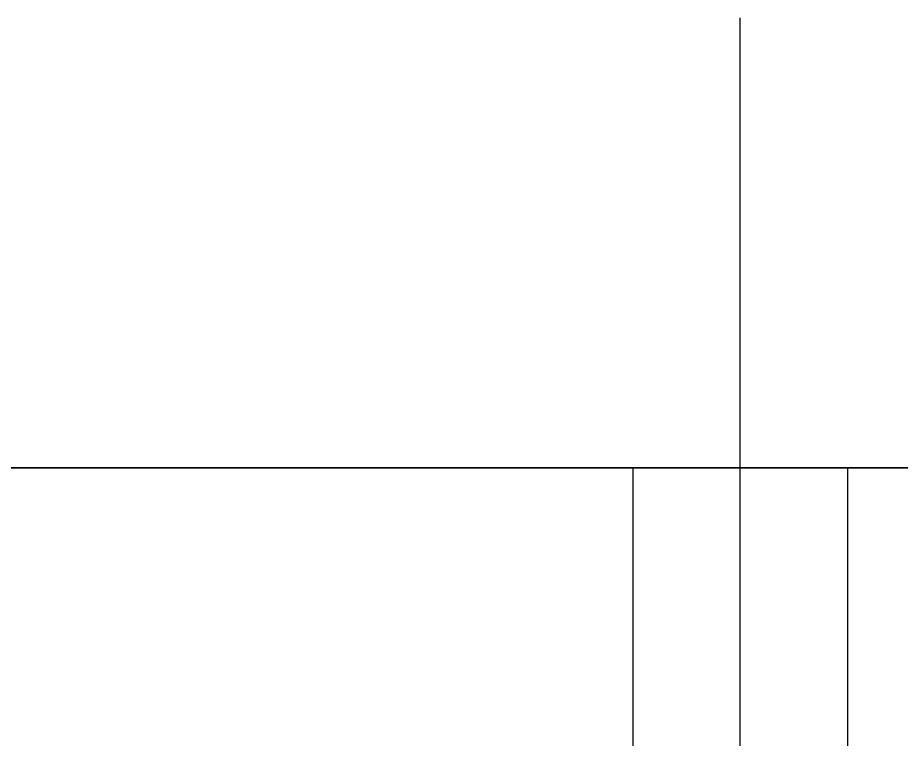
# Model space of a CAD drawing. Header units: millimetres. Extents: x 2148 to 2681, y 758 to 986.
# Drawn here: x 2324.2163 to 2324.2696, y 875.2424 to 875.286 of the extents above; entities that cross this region are included whole.
import ezdxf

# ---------------------------------------------------------------- set-up
doc = ezdxf.new("R2010")
doc.units = ezdxf.units.MM
for name, color, linetype in [('0.1', 193, 'Continuous'), ('0.4', 121, 'Continuous'), ('contrucion line05', 86, 'Continuous')]:
    doc.layers.add(name, color=color, linetype=linetype)

msp = doc.modelspace()

# ---------------------------------------------------------------- linework, layer by layer
at = {"layer": '0.1'}
for p, q in [((2324.6727436, 875.2588024, 0), (2324.0870777, 875.2588024, 0)), ((2324.6727436, 875.2588024, 0), (2324.0870777, 875.2588024, 0)), ((2324.6727436, 875.2588024, 0), (2324.0870777, 875.2588024, 0)), ((2324.6727436, 875.2588024, 0), (2324.0870777, 875.2588024, 0)), ((2324.6727436, 875.2588024, 0), (2324.0870777, 875.2588024, 0)), ((2324.6727436, 875.2588024, 0), (2324.0870777, 875.2588024, 0)), ((2324.6727436, 875.2588024, 0), (2324.0870777, 875.2588024, 0)), ((2324.6727436, 875.2588024, 0), (2324.0870777, 875.2588024, 0)), ((2324.6727436, 875.2588024, 0), (2324.0870777, 875.2588024, 0)), ((2324.6727436, 875.2588024, 0), (2324.0870777, 875.2588024, 0)), ((2324.1000433, 875.2588024, 0), (2324.6597781, 875.2588024, 0)), ((2324.1000433, 875.2588024, 0), (2324.6597781, 875.2588024, 0)), ((2324.1000433, 875.2588024, 0), (2324.6597781, 875.2588024, 0)), ((2324.1000433, 875.2588024, 0), (2324.6597781, 875.2588024, 0)), ((2324.1000433, 875.2588024, 0), (2324.6597781, 875.2588024, 0)), ((2324.1000433, 875.2588024, 0), (2324.6597781, 875.2588024, 0)), ((2324.1000433, 875.2588024, 0), (2324.6597781, 875.2588024, 0)), ((2324.1000433, 875.2588024, 0), (2324.6597781, 875.2588024, 0)), ((2324.1000433, 875.2588024, 0), (2324.6597781, 875.2588024, 0)), ((2324.1000433, 875.2588024, 0), (2324.6597781, 875.2588024, 0))]:
    msp.add_line(p, q, dxfattribs=at)
at = {"layer": '0.4', "color": 193, "lineweight": 0, "ltscale": 0.5}
for p, q in [((2324.2534295, 875.2588024, 0), (2324.1000433, 875.2588024, 0)), ((2324.2534295, 875.2588024, 0), (2324.1000433, 875.2588024, 0)), ((2324.2534295, 875.2588024, 0), (2324.1000433, 875.2588024, 0)), ((2324.2534295, 875.2588024, 0), (2324.1000433, 875.2588024, 0)), ((2324.2534295, 875.2588024, 0), (2324.1000433, 875.2588024, 0)), ((2324.2534295, 875.2588024, 0), (2324.1000433, 875.2588024, 0)), ((2324.2534295, 875.2588024, 0), (2324.1000433, 875.2588024, 0)), ((2324.2534295, 875.2588024, 0), (2324.1000433, 875.2588024, 0)), ((2324.2534295, 875.2588024, 0), (2324.1000433, 875.2588024, 0)), ((2324.2534295, 875.2588024, 0), (2324.1000433, 875.2588024, 0)), ((2324.4934289, 875.2588024, 0), (2324.259911, 875.2588024, 0)), ((2324.4934289, 875.2588024, 0), (2324.259911, 875.2588024, 0)), ((2324.4934289, 875.2588024, 0), (2324.259911, 875.2588024, 0)), ((2324.4934289, 875.2588024, 0), (2324.259911, 875.2588024, 0)), ((2324.4934289, 875.2588024, 0), (2324.259911, 875.2588024, 0)), ((2324.4934289, 875.2588024, 0), (2324.259911, 875.2588024, 0)), ((2324.4934289, 875.2588024, 0), (2324.259911, 875.2588024, 0)), ((2324.4934289, 875.2588024, 0), (2324.259911, 875.2588024, 0)), ((2324.4934289, 875.2588024, 0), (2324.259911, 875.2588024, 0)), ((2324.4934289, 875.2588024, 0), (2324.259911, 875.2588024, 0))]:
    msp.add_line(p, q, dxfattribs=at)
at = {"layer": '0.4', "color": 86, "lineweight": 0, "ltscale": 0.5}
for p, q in [((2324.2534295, 875.2201773, 0), (2324.2534295, 875.2588024, 0)), ((2324.2534295, 875.2201773, 0), (2324.2534295, 875.2588024, 0)), ((2324.2534295, 875.2201773, 0), (2324.2534295, 875.2588024, 0)), ((2324.2534295, 875.2201773, 0), (2324.2534295, 875.2588024, 0)), ((2324.2534295, 875.2201773, 0), (2324.2534295, 875.2588024, 0)), ((2324.2534295, 875.2201773, 0), (2324.2534295, 875.2588024, 0)), ((2324.2534295, 875.2201773, 0), (2324.2534295, 875.2588024, 0)), ((2324.2534295, 875.2201773, 0), (2324.2534295, 875.2588024, 0)), ((2324.2534295, 875.2201773, 0), (2324.2534295, 875.2588024, 0)), ((2324.2534295, 875.2201773, 0), (2324.2534295, 875.2588024, 0)), ((2324.259911, 875.2588024, 0), (2324.259911, 875.2236173, 0)), ((2324.259911, 875.2588024, 0), (2324.259911, 875.2236173, 0)), ((2324.259911, 875.2588024, 0), (2324.259911, 875.2236173, 0)), ((2324.259911, 875.2588024, 0), (2324.259911, 875.2236173, 0)), ((2324.259911, 875.2588024, 0), (2324.259911, 875.2236173, 0)), ((2324.259911, 875.2588024, 0), (2324.259911, 875.2236173, 0)), ((2324.259911, 875.2588024, 0), (2324.259911, 875.2236173, 0)), ((2324.259911, 875.2588024, 0), (2324.259911, 875.2236173, 0)), ((2324.259911, 875.2588024, 0), (2324.259911, 875.2236173, 0)), ((2324.259911, 875.2588024, 0), (2324.259911, 875.2236173, 0))]:
    msp.add_line(p, q, dxfattribs=at)
at = {"layer": 'contrucion line05', "ltscale": 0.5}
for p, q in [((2324.259911, 875.2296773, 0), (2324.259911, 875.2859714, 0)), ((2324.259911, 875.1833722, 0), (2324.259911, 875.2859714, 0)), ((2324.259911, 875.1833722, 0), (2324.259911, 875.2859714, 0)), ((2324.259911, 875.2296773, 0), (2324.259911, 875.2859714, 0)), ((2324.259911, 875.1833722, 0), (2324.259911, 875.2859714, 0)), ((2324.259911, 875.1833722, 0), (2324.259911, 875.2859714, 0)), ((2324.259911, 875.2296773, 0), (2324.259911, 875.2859714, 0)), ((2324.259911, 875.1833722, 0), (2324.259911, 875.2859714, 0)), ((2324.259911, 875.1833722, 0), (2324.259911, 875.2859714, 0)), ((2324.259911, 875.2296773, 0), (2324.259911, 875.2859714, 0)), ((2324.259911, 875.1833722, 0), (2324.259911, 875.2859714, 0)), ((2324.259911, 875.1833722, 0), (2324.259911, 875.2859714, 0)), ((2324.259911, 875.2296773, 0), (2324.259911, 875.2859714, 0)), ((2324.259911, 875.1833722, 0), (2324.259911, 875.2859714, 0)), ((2324.259911, 875.1833722, 0), (2324.259911, 875.2859714, 0)), ((2324.259911, 875.2296773, 0), (2324.259911, 875.2859714, 0)), ((2324.259911, 875.1833722, 0), (2324.259911, 875.2859714, 0)), ((2324.259911, 875.1833722, 0), (2324.259911, 875.2859714, 0)), ((2324.259911, 875.2296773, 0), (2324.259911, 875.2859714, 0)), ((2324.259911, 875.1833722, 0), (2324.259911, 875.2859714, 0)), ((2324.259911, 875.1833722, 0), (2324.259911, 875.2859714, 0)), ((2324.259911, 875.2296773, 0), (2324.259911, 875.2859714, 0)), ((2324.259911, 875.1833722, 0), (2324.259911, 875.2859714, 0)), ((2324.259911, 875.1833722, 0), (2324.259911, 875.2859714, 0)), ((2324.259911, 875.2296773, 0), (2324.259911, 875.2859714, 0)), ((2324.259911, 875.1833722, 0), (2324.259911, 875.2859714, 0)), ((2324.259911, 875.1833722, 0), (2324.259911, 875.2859714, 0)), ((2324.259911, 875.2296773, 0), (2324.259911, 875.2859714, 0)), ((2324.259911, 875.1833722, 0), (2324.259911, 875.2859714, 0)), ((2324.259911, 875.1833722, 0), (2324.259911, 875.2859714, 0)), ((2324.2534295, 875.2588024, 0), (2324.2534295, 875.1965804, 0)), ((2324.2534295, 875.2588024, 0), (2324.2534295, 875.1965804, 0)), ((2324.2534295, 875.2588024, 0), (2324.2534295, 875.1965804, 0)), ((2324.2534295, 875.2588024, 0), (2324.2534295, 875.1965804, 0)), ((2324.2534295, 875.2588024, 0), (2324.2534295, 875.1965804, 0)), ((2324.2534295, 875.2588024, 0), (2324.2534295, 875.1965804, 0)), ((2324.2534295, 875.2588024, 0), (2324.2534295, 875.1965804, 0)), ((2324.2534295, 875.2588024, 0), (2324.2534295, 875.1965804, 0)), ((2324.2534295, 875.2588024, 0), (2324.2534295, 875.1965804, 0)), ((2324.2534295, 875.2588024, 0), (2324.2534295, 875.1965804, 0)), ((2324.2663924, 875.2588024, 0), (2324.2663924, 875.1965804, 0)), ((2324.2663924, 875.2588024, 0), (2324.2663924, 875.1965804, 0)), ((2324.2663924, 875.2588024, 0), (2324.2663924, 875.1965804, 0)), ((2324.2663924, 875.2588024, 0), (2324.2663924, 875.1965804, 0)), ((2324.2663924, 875.2588024, 0), (2324.2663924, 875.1965804, 0)), ((2324.2663924, 875.2588024, 0), (2324.2663924, 875.1965804, 0)), ((2324.2663924, 875.2588024, 0), (2324.2663924, 875.1965804, 0)), ((2324.2663924, 875.2588024, 0), (2324.2663924, 875.1965804, 0)), ((2324.2663924, 875.2588024, 0), (2324.2663924, 875.1965804, 0)), ((2324.2663924, 875.2588024, 0), (2324.2663924, 875.1965804, 0))]:
    msp.add_line(p, q, dxfattribs=at)

doc.saveas('drawing.dxf')
